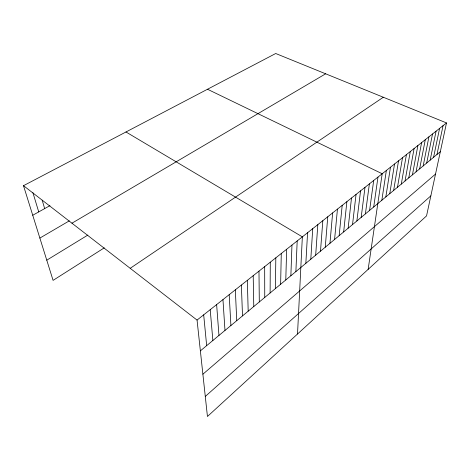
<?xml version="1.0" encoding="UTF-8"?>
<svg xmlns="http://www.w3.org/2000/svg" width="470" height="470" viewBox="0 0 470 470"><rect width="100%" height="100%" fill="white"/><g stroke="black" fill="none" stroke-linecap="round" stroke-linejoin="round"><path stroke-width="0.7" d="M270.115 292.98L270.291 262.195M275.408 288.586L275.825 257.818M280.631 284.25L281.283 253.506M285.784 279.979L286.659 249.253M290.865 275.761L291.964 245.064M295.883 271.595L297.193 240.928M297.522 334.023L302.351 236.851L125.978 131.976M305.847 263.323L307.58 232.721M310.799 259.217L312.732 228.649M315.681 255.163L317.814 224.631M320.499 251.162L322.825 220.671M325.258 247.214L327.766 216.764M329.952 243.313L332.643 212.91M334.581 239.471L337.454 209.109M339.158 235.676L342.195 205.361M343.67 231.927L346.878 201.659M348.129 228.226L351.495 198.011M352.529 224.578L356.054 194.41M356.877 220.971L360.555 190.849M361.166 217.404L364.996 187.342M365.402 213.891L369.379 183.876M369.59 210.413L373.703 180.457M373.721 206.982L377.974 177.084M368.145 269.363L382.192 173.747L207.499 89.253M381.84 200.243L386.358 170.457M385.829 196.936L390.47 167.208M389.765 193.669L394.53 164.001M393.654 190.438L398.537 160.828M397.503 187.248L402.502 157.697M401.298 184.093L406.415 154.607M405.052 180.979L410.281 151.552M408.765 177.895L414.099 148.532M412.437 174.852L417.871 145.547M416.062 171.844L421.596 142.604M419.645 168.865L425.28 139.69M423.188 165.928L428.922 136.811M426.695 163.02L432.523 133.968M430.156 160.141L436.078 131.159M433.587 157.297L439.591 128.381M436.971 154.483L443.063 125.637M446.5 122.923L426.548 215.889L207.44 416.496L197.053 320.076L23.5 185.685L275.708 53.504L446.5 122.923L197.053 320.076M205.284 396.451L430.849 195.861M202.887 374.202L435.526 174.07M200.373 350.867L440.325 151.704M130.202 268.311L383.326 97.243M104.258 247.855L53.081 280.373L23.5 185.685M46.771 260.174L87.867 235.059M71.945 223.197L325.651 73.802M39.868 238.079L69.302 220.859M32.736 215.254L49.932 205.66M32.912 192.688L38.734 211.911M42.188 200.185L44.662 208.604M203.686 314.835L206.659 345.65M210.213 309.677L212.857 340.509M216.635 304.601L218.961 335.439M222.962 299.601L224.977 330.445M229.196 294.678L230.905 325.528M235.329 289.826L236.745 320.675M241.374 285.049L242.508 315.899M247.332 280.343L248.184 311.181M253.195 275.702L253.782 306.534M258.976 271.137L259.305 301.957M264.675 266.631L264.745 297.44"/></g></svg>
